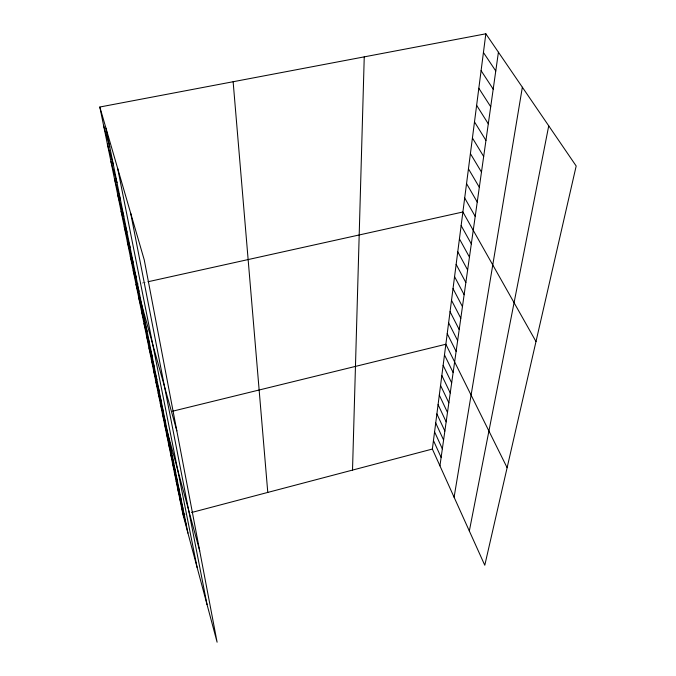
<?xml version="1.0" encoding="UTF-8"?>
<svg xmlns="http://www.w3.org/2000/svg" width="676" height="676" viewBox="0 0 676 676"><rect width="100%" height="100%" fill="white"/><g stroke="black" fill="none" stroke-linecap="round" stroke-linejoin="round"><path stroke-width="0.51" stroke-dasharray="3.38 2.54" d="M142.019 283.075L147.022 281.968"/><path stroke-width="1.01" d="M352.517 470.09L364.246 56.868M485.841 33.8L576.18 166L484.785 565.254L432.361 449.05L485.841 33.8L99.82 107.019L183.035 514.757L217.106 642.2L144.275 259.998L99.82 107.019M439.941 465.84L498.423 52.213M454.095 497.223L522.354 87.229M469.33 530.998L548.735 125.829M183.035 514.757L184.945 514.25M191.612 512.492L432.361 449.05M172.633 411.202L445.856 344.253L507.118 467.699M138.022 283.962L136.02 284.41L176.833 430.84M148.019 281.748L462.891 211.994L536 341.549M483.433 52.517L495.77 70.963M481.092 70.659L493.201 89.131M478.828 88.26L490.717 106.749M476.631 105.329L488.3 123.826M474.493 121.908L485.959 140.397M472.423 138.005L483.678 156.486M470.412 153.638L481.473 172.101M468.451 168.839L479.326 187.286M466.55 183.619L477.239 202.031M464.691 198L475.211 216.379M461.142 225.607L471.324 243.901M459.435 238.873L469.448 257.117M457.77 251.793L467.631 269.986M456.148 264.384L465.857 282.517M454.568 276.653L464.133 294.736M453.021 288.627L462.452 306.642M451.517 300.296L460.804 318.252M450.055 311.687L459.207 329.575M448.619 322.807L457.644 340.62M447.225 333.657L456.123 351.402M444.487 354.917L453.131 372.518M443.143 365.327L451.669 382.853M441.834 375.501L450.25 392.95M440.558 385.43L448.856 402.803M439.307 395.139L447.487 412.428M438.082 404.637L446.16 421.841M436.89 413.915L444.859 431.034M435.716 422.99L443.591 440.034M434.575 431.863L442.341 448.822M433.46 440.549L441.132 457.424M103.656 125.829L109.766 146.962M107.366 144.022L113.45 165.138M110.965 161.623L117.007 182.714M114.438 178.675L120.446 199.724M117.81 195.195L123.784 216.202M121.08 211.199L127.012 232.155M124.249 226.73L130.147 247.627M127.325 241.788L133.18 262.626M130.307 256.415L136.129 277.177M133.206 270.611L138.986 291.305M138.757 297.812L144.461 318.345M141.419 310.85L147.081 331.291M144.005 323.525L149.633 343.881M146.523 335.862L152.108 356.125M148.974 347.87L154.525 368.04M151.365 359.564L156.874 379.633M153.689 370.955L159.156 390.922M155.953 382.05L161.387 401.924M158.159 392.866L163.558 412.639M160.313 403.42L165.671 423.083M162.409 413.704L199.707 550.889M164.521 424.046L169.803 443.498M166.583 434.127L171.822 453.469M168.586 443.963L173.791 463.204M170.546 453.554L175.709 472.685M172.456 462.925L177.585 481.946M174.323 472.076L179.419 490.987M176.149 481.008L181.202 499.809M177.932 489.737L182.942 508.428M179.672 498.263L184.649 516.844M181.371 506.603L186.314 525.075M105.963 128.161L187.945 533.111M117.692 168.518L197.13 567.477M130.679 213.219L207.033 604.53M233.135 81.737L267.78 492.424"/></g></svg>
